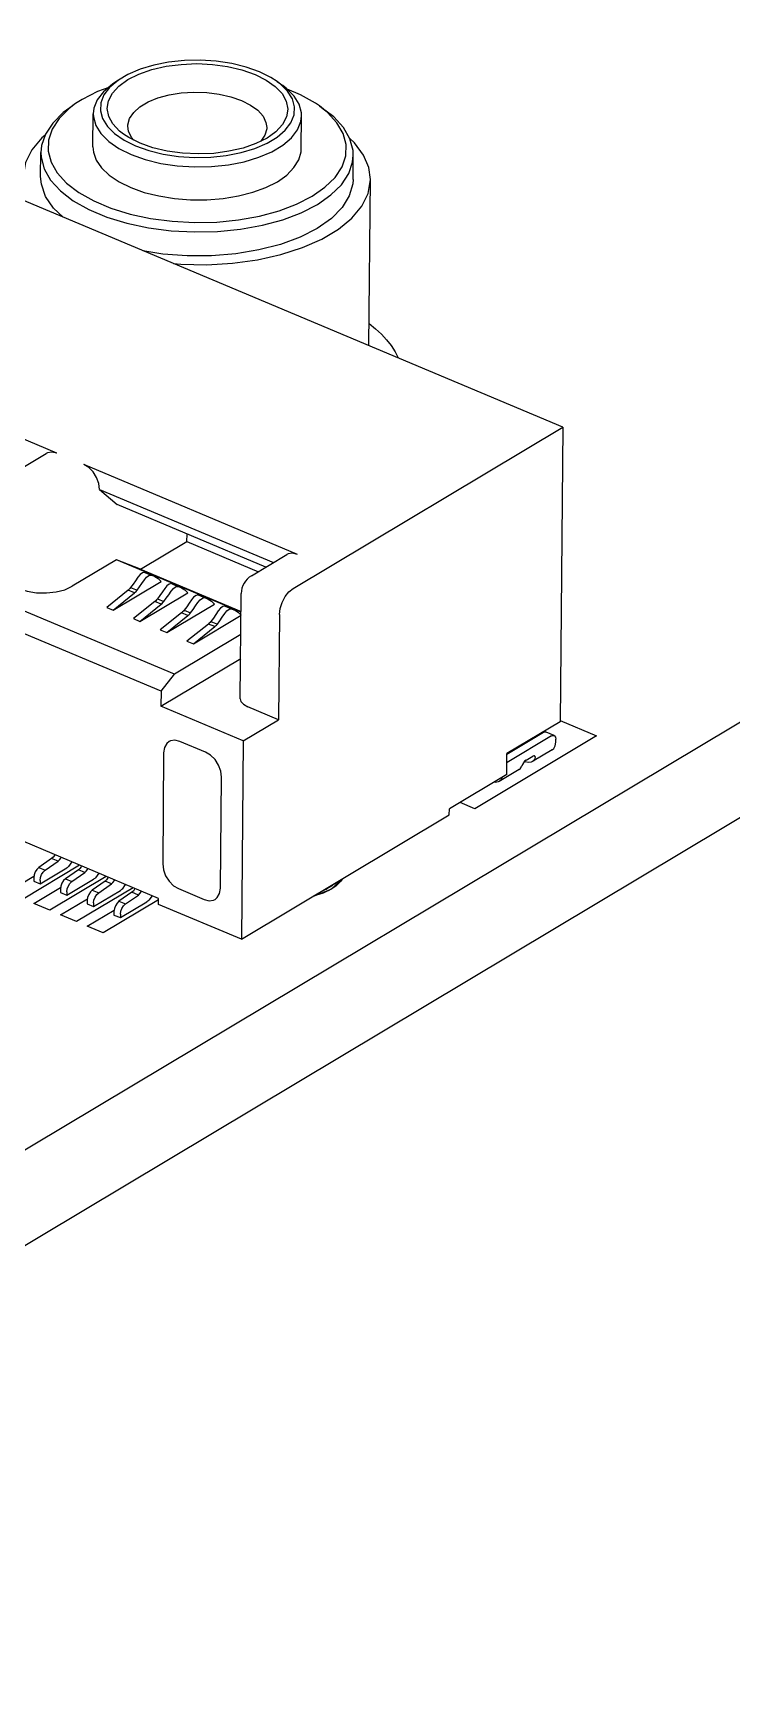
# Model space of a CAD drawing. Header units: millimetres. Extents: x 0 to 841, y 0 to 594.
# Drawn here: x 632.2 to 637.23, y 215.65 to 227.64 of the extents above; entities that cross this region are included whole.
import ezdxf

# ---------------------------------------------------------------- set-up
doc = ezdxf.new("R2010")
doc.units = ezdxf.units.MM
doc.header["$LTSCALE"] = 46.255
doc.layers.get('0').update_dxf_attribs({"linetype": 'CONTINUOUS'})
doc.layers.add('ASSEM_MEM', color=7, linetype='CONTINUOUS')
doc.styles.get("Standard").update_dxf_attribs({"font": 'txt', "width": 0.8})
doc.dimstyles.get("Standard").update_dxf_attribs({"dimtxt": 3, "dimasz": 2.1, "dimexe": 2, "dimexo": 1, "dimtad": 1, "dimzin": 0, "dimdsep": 46, "dimtxsty": 'STANDARD', "dimblk": '_FILLED', "dimblk1": '_FILLED', "dimblk2": '_FILLED', "dimcen": 0.09, "dimazin": 0, "dimtol": 1, "dimtp": 0.01, "dimtm": 0.01, "dimtfac": 1, "dimtofl": 0, "dimtmove": 0, "dimatfit": 3, "dimldrblk": '_FILLED', "dimfxl": 1, "dimtolj": 1, "dimtzin": 0, "dimarcsym": 0})

# ---------------------------------------------------------------- blocks, each defined once
blk = doc.blocks.new('_FILLED')
at = {"color": 0, "linetype": 'BYBLOCK'}
blk.add_solid([(0, 0), (-1, 0.1667), (-1, -0.1667)], dxfattribs=at)

msp = doc.modelspace()

# ---------------------------------------------------------------- linework, layer by layer
at = {"layer": 'ASSEM_MEM', "color": 7, "linetype": 'CONTINUOUS'}
for p, q in [((636.015, 224.799), (627.575, 228.346)), ((632.814, 227.299), (632.773, 227.271)), ((633.957, 227.289), (633.998, 227.259)), ((632.371, 224.611), (626.108, 227.243)), ((632.506, 227.129), (632.46, 227.094)), ((632.506, 227.129), (632.465, 227.1)), ((632.552, 227.159), (632.506, 227.129)), ((632.631, 226.817), (632.633, 227.055)), ((634.131, 226.803), (634.133, 227.042)), ((634.262, 227.113), (634.302, 227.083)), ((634.321, 227.064), (634.262, 227.113)), ((633.913, 226.899), (633.885, 226.881)), ((632.254, 226.604), (632.256, 226.778)), ((634.504, 226.583), (634.506, 226.757)), ((634.618, 225.386), (634.629, 226.582)), ((589.949, 194.359), (643.461, 226.366)), ((633.217, 223.019), (625.964, 226.067)), ((633.121, 222.897), (625.868, 225.945)), ((589.943, 193.666), (643.455, 225.674)), ((634.072, 223.636), (636.015, 224.799)), ((636.015, 224.799), (635.995, 222.677)), ((632.102, 224.495), (632.293, 224.61)), ((634.105, 223.882), (632.564, 224.53)), ((633.103, 221.405), (625.858, 224.45)), ((632.678, 224.351), (633.932, 223.824)), ((632.678, 224.351), (632.804, 224.241)), ((633.876, 223.791), (632.804, 224.241)), ((632.974, 223.775), (633.308, 223.975)), ((633.308, 223.975), (633.309, 224.029)), ((633.308, 223.975), (633.823, 223.758)), ((632.8, 223.843), (632.482, 223.653)), ((632.974, 223.775), (632.8, 223.843)), ((633.698, 223.466), (632.8, 223.843)), ((633.772, 223.728), (634.027, 223.881)), ((632.776, 223.481), (633.121, 223.687)), ((632.974, 223.775), (633.698, 223.47)), ((633.02, 223.747), (633.004, 223.752)), ((633.004, 223.752), (633.05, 223.733)), ((633.02, 223.747), (633.066, 223.727)), ((633.05, 223.733), (633.066, 223.727)), ((632.884, 223.624), (632.73, 223.501)), ((632.776, 223.481), (632.93, 223.605)), ((632.93, 223.605), (632.884, 223.624)), ((632.902, 223.643), (632.949, 223.624)), ((632.969, 223.4), (633.313, 223.606)), ((633.213, 223.666), (633.196, 223.672)), ((633.196, 223.672), (633.243, 223.652)), ((633.213, 223.666), (633.259, 223.646)), ((633.243, 223.652), (633.259, 223.646)), ((633.406, 223.585), (633.389, 223.591)), ((633.389, 223.591), (633.435, 223.571)), ((633.406, 223.585), (633.452, 223.565)), ((633.435, 223.571), (633.452, 223.565)), ((633.692, 222.843), (633.699, 223.601)), ((632.73, 223.501), (632.776, 223.481)), ((633.076, 223.543), (632.923, 223.42)), ((632.969, 223.4), (633.122, 223.524)), ((633.122, 223.524), (633.076, 223.543)), ((633.095, 223.562), (633.141, 223.543)), ((633.269, 223.462), (633.116, 223.339)), ((633.162, 223.32), (633.506, 223.525)), ((633.315, 223.443), (633.269, 223.462)), ((633.288, 223.481), (633.334, 223.462)), ((633.598, 223.504), (633.582, 223.51)), ((633.582, 223.51), (633.628, 223.49)), ((633.598, 223.504), (633.645, 223.484)), ((633.628, 223.49), (633.645, 223.484)), ((633.975, 223.449), (633.968, 222.692)), ((632.923, 223.42), (632.969, 223.4)), ((633.116, 223.339), (633.162, 223.32)), ((633.162, 223.32), (633.315, 223.443)), ((633.462, 223.381), (633.308, 223.258)), ((633.355, 223.239), (633.699, 223.444)), ((633.355, 223.239), (633.508, 223.362)), ((633.508, 223.362), (633.462, 223.381)), ((633.48, 223.4), (633.527, 223.381)), ((633.697, 223.306), (633.217, 223.019)), ((633.308, 223.258), (633.355, 223.239)), ((633.12, 222.789), (633.695, 223.133)), ((633.121, 222.897), (633.217, 223.019)), ((633.121, 222.897), (633.12, 222.789)), ((633.713, 222.539), (633.12, 222.789)), ((633.968, 222.692), (633.747, 222.785)), ((633.713, 222.539), (633.968, 222.692)), ((635.995, 222.677), (635.613, 222.448)), ((633.442, 222.458), (633.257, 222.535)), ((633.713, 222.539), (633.7, 221.11)), ((635.876, 222.599), (635.613, 222.442)), ((635.934, 222.575), (635.615, 222.384)), ((635.816, 222.57), (635.822, 222.567)), ((635.953, 222.578), (635.895, 222.602)), ((635.965, 222.529), (635.965, 222.551)), ((633.14, 222.454), (633.133, 221.653)), ((635.612, 222.297), (635.613, 222.448)), ((635.613, 222.382), (635.615, 222.384)), ((635.673, 222.484), (635.679, 222.481)), ((635.75, 222.4), (635.74, 222.392)), ((635.74, 222.391), (635.744, 222.389)), ((635.766, 222.383), (635.744, 222.389)), ((635.75, 222.4), (635.798, 222.429)), ((635.939, 222.475), (635.796, 222.39)), ((633.549, 221.478), (633.556, 222.279)), ((635.612, 222.297), (635.198, 222.049)), ((635.7, 222.333), (635.557, 222.247)), ((635.197, 222.006), (635.198, 222.049)), ((633.7, 221.11), (635.197, 222.006)), ((632.333, 221.692), (632.24, 221.627)), ((632.287, 221.608), (632.38, 221.672)), ((632.38, 221.672), (632.333, 221.692)), ((632.479, 221.667), (632.455, 221.634)), ((632.204, 221.553), (632.204, 221.528)), ((632.24, 221.627), (632.287, 221.608)), ((632.25, 221.509), (632.442, 221.624)), ((632.25, 221.534), (632.25, 221.509)), ((632.526, 221.611), (632.433, 221.546)), ((632.433, 221.546), (632.479, 221.527)), ((632.443, 221.428), (632.635, 221.543)), ((632.479, 221.527), (632.572, 221.591)), ((632.572, 221.591), (632.526, 221.611)), ((632.672, 221.586), (632.648, 221.553)), ((634.347, 221.472), (634.425, 221.544)), ((632.204, 221.528), (632.25, 221.509)), ((632.396, 221.472), (632.396, 221.447)), ((632.396, 221.447), (632.443, 221.428)), ((632.443, 221.453), (632.443, 221.428)), ((632.719, 221.53), (632.626, 221.465)), ((632.626, 221.465), (632.672, 221.446)), ((632.635, 221.347), (632.828, 221.462)), ((632.672, 221.446), (632.765, 221.51)), ((632.765, 221.51), (632.719, 221.53)), ((632.912, 221.449), (632.818, 221.384)), ((632.864, 221.505), (632.841, 221.472)), ((632.865, 221.365), (632.958, 221.429)), ((632.958, 221.429), (632.912, 221.449)), ((633.057, 221.424), (633.034, 221.391)), ((633.247, 221.475), (633.432, 221.397)), ((634.219, 221.42), (634.347, 221.472)), ((634.358, 221.479), (634.347, 221.472)), ((634.368, 221.486), (634.358, 221.479)), ((634.379, 221.494), (634.368, 221.486)), ((634.38, 221.517), (634.38, 221.502)), ((632.589, 221.391), (632.589, 221.366)), ((632.589, 221.366), (632.635, 221.347)), ((632.635, 221.372), (632.635, 221.347)), ((632.782, 221.31), (632.782, 221.285)), ((632.818, 221.384), (632.865, 221.365)), ((632.828, 221.266), (633.02, 221.381)), ((632.828, 221.291), (632.828, 221.266)), ((633.103, 221.361), (633.103, 221.405)), ((633.7, 221.11), (633.103, 221.361)), ((632.782, 221.285), (632.828, 221.266))]:
    msp.add_line(p, q, dxfattribs=at)
at = {"layer": 'ASSEM_MEM', "color": 7, "linetype": 'CONTINUOUS', "true_color": 0x3366ff}
for p, q in [((635.995, 222.685), (636.257, 222.575)), ((636.257, 222.575), (635.381, 222.051)), ((635.381, 222.051), (635.275, 222.095)), ((632.011, 221.448), (632.205, 221.564)), ((632.535, 221.644), (632.127, 221.4)), ((632.727, 221.563), (632.32, 221.319)), ((632.204, 221.367), (632.398, 221.483)), ((632.92, 221.482), (632.512, 221.238)), ((632.32, 221.319), (632.204, 221.367)), ((632.397, 221.286), (632.591, 221.402)), ((632.589, 221.205), (632.783, 221.321)), ((633.103, 221.395), (632.705, 221.157)), ((632.512, 221.238), (632.397, 221.286)), ((632.705, 221.157), (632.589, 221.205))]:
    msp.add_line(p, q, dxfattribs=at)
at = {"layer": 'ASSEM_MEM', "color": 7, "linetype": 'CONTINUOUS'}
for points in [[(632.851, 226.909), (632.823, 226.931), (632.775, 226.983), (632.744, 227.037), (632.734, 227.094), (632.743, 227.15), (632.771, 227.205), (632.818, 227.256), (632.883, 227.302), (632.962, 227.342), (633.055, 227.374), (633.157, 227.398), (633.266, 227.412), (633.379, 227.417), (633.492, 227.412), (633.601, 227.397), (633.704, 227.372), (633.798, 227.339)], [(633.83, 227.359), (633.735, 227.392), (633.63, 227.418), (633.519, 227.434), (633.404, 227.442), (633.289, 227.439), (633.176, 227.428), (633.069, 227.407), (632.97, 227.377), (632.883, 227.34), (632.814, 227.299)], [(632.814, 227.299), (632.751, 227.246), (632.71, 227.192), (632.688, 227.136), (632.685, 227.078), (632.7, 227.021), (632.735, 226.965), (632.787, 226.913), (632.855, 226.866), (632.938, 226.825)], [(633.798, 227.339), (633.878, 227.299), (633.944, 227.253), (633.993, 227.201), (634.023, 227.146), (634.034, 227.09), (634.025, 227.033), (633.996, 226.979), (633.949, 226.927), (633.913, 226.899)], [(633.957, 227.289), (633.912, 227.318), (633.83, 227.359)], [(634.033, 227.218), (633.981, 227.27), (633.957, 227.289)], [(632.744, 227.246), (632.664, 227.216), (632.552, 227.159)], [(632.773, 227.271), (632.706, 227.214), (632.662, 227.156), (632.638, 227.096), (632.633, 227.055)], [(632.882, 226.967), (632.883, 226.976), (632.895, 227.022), (632.925, 227.066), (632.969, 227.106), (633.028, 227.141), (633.099, 227.17), (633.179, 227.192), (633.267, 227.206), (633.358, 227.212), (633.45, 227.209), (633.54, 227.198), (633.625, 227.179), (633.701, 227.152)], [(633.797, 226.806), (633.885, 226.844), (633.958, 226.888), (634.016, 226.937), (634.057, 226.991), (634.079, 227.048), (634.083, 227.106), (634.067, 227.163), (634.033, 227.218)], [(634.079, 227.184), (634.023, 227.24), (633.998, 227.259)], [(634.262, 227.113), (634.233, 227.132), (634.126, 227.193), (634.029, 227.233)], [(634.133, 227.042), (634.132, 227.063), (634.115, 227.125), (634.079, 227.184)], [(632.465, 227.1), (632.416, 227.064), (632.341, 226.989), (632.288, 226.909)], [(632.46, 227.094), (632.387, 227.022), (632.337, 226.946)], [(632.633, 227.055), (632.634, 227.034), (632.651, 226.972), (632.688, 226.913), (632.744, 226.857), (632.817, 226.807), (632.905, 226.763)], [(632.905, 226.763), (633.007, 226.727), (633.119, 226.699), (633.238, 226.682), (633.361, 226.674), (633.485, 226.676), (633.606, 226.689), (633.721, 226.711), (633.826, 226.743), (633.92, 226.783), (633.999, 226.83), (634.061, 226.883), (634.105, 226.941), (634.129, 227.001), (634.133, 227.042)], [(633.701, 227.152), (633.766, 227.119), (633.819, 227.081), (633.856, 227.039), (633.877, 226.994), (633.882, 226.957)], [(634.482, 226.875), (634.435, 226.956), (634.365, 227.033), (634.302, 227.083)], [(634.433, 226.913), (634.388, 226.991), (634.321, 227.064)], [(632.337, 226.946), (632.311, 226.867), (632.308, 226.787), (632.329, 226.707), (632.374, 226.63), (632.441, 226.556), (632.529, 226.489), (632.636, 226.428), (632.76, 226.376), (632.898, 226.334), (633.046, 226.302), (633.202, 226.282), (633.362, 226.273), (633.523, 226.276), (633.68, 226.292), (633.83, 226.319), (633.971, 226.357), (634.098, 226.405), (634.21, 226.462)], [(632.926, 226.866), (632.909, 226.885), (632.887, 226.93), (632.882, 226.967)], [(633.882, 226.957), (633.882, 226.947), (633.869, 226.902), (633.841, 226.859)], [(632.286, 226.902), (632.263, 226.883), (632.191, 226.797), (632.146, 226.706), (632.129, 226.605)], [(632.288, 226.909), (632.26, 226.827), (632.256, 226.778)], [(632.631, 226.817), (632.634, 226.78), (632.655, 226.722), (632.693, 226.666), (632.748, 226.614), (632.819, 226.566), (632.903, 226.525)], [(632.97, 226.844), (632.889, 226.884), (632.851, 226.909)], [(632.903, 226.525), (633, 226.49), (633.105, 226.464), (633.218, 226.445), (633.334, 226.436), (633.452, 226.436), (633.568, 226.446), (633.679, 226.464), (633.783, 226.491), (633.877, 226.526), (633.959, 226.567), (634.027, 226.615), (634.078, 226.668), (634.113, 226.724), (634.13, 226.782), (634.131, 226.803)], [(632.938, 226.825), (633.033, 226.791), (633.137, 226.766), (633.248, 226.749), (633.363, 226.742), (633.479, 226.744), (633.591, 226.756), (633.699, 226.777), (633.797, 226.806)], [(633.885, 226.881), (633.805, 226.841), (633.713, 226.809), (633.61, 226.786), (633.501, 226.771), (633.388, 226.767), (633.276, 226.772), (633.166, 226.787), (633.063, 226.811), (632.97, 226.844)], [(634.21, 226.462), (634.302, 226.527), (634.375, 226.598), (634.425, 226.674), (634.451, 226.753), (634.454, 226.834), (634.433, 226.913)], [(634.629, 226.582), (634.618, 226.668), (634.58, 226.759), (634.515, 226.847), (634.479, 226.88)], [(634.506, 226.757), (634.504, 226.791), (634.482, 226.875)], [(632.256, 226.778), (632.258, 226.743), (632.28, 226.659), (632.326, 226.578), (632.397, 226.501), (632.489, 226.43), (632.601, 226.367), (632.731, 226.312), (632.875, 226.268), (633.03, 226.235), (633.194, 226.214), (633.361, 226.205), (633.529, 226.208), (633.693, 226.224), (633.851, 226.253), (633.998, 226.292), (634.131, 226.343), (634.248, 226.403)], [(634.248, 226.403), (634.345, 226.471), (634.42, 226.545), (634.473, 226.625), (634.501, 226.707), (634.506, 226.757)], [(632.417, 226.311), (632.347, 226.377), (632.29, 226.461), (632.259, 226.548), (632.254, 226.604)], [(633.211, 225.977), (633.264, 225.972), (633.451, 225.969), (633.636, 225.98), (633.815, 226.005), (633.985, 226.043), (634.141, 226.093), (634.28, 226.154), (634.399, 226.226), (634.496, 226.305), (634.567, 226.391), (634.612, 226.481), (634.629, 226.582)], [(634.504, 226.583), (634.502, 226.551), (634.477, 226.464), (634.425, 226.38), (634.348, 226.301), (634.246, 226.229)], [(634.246, 226.229), (634.123, 226.167), (633.982, 226.115), (633.826, 226.075), (633.659, 226.047), (633.485, 226.033), (633.309, 226.033), (633.134, 226.046), (632.991, 226.069)], [(634.62, 225.546), (634.666, 225.508), (634.708, 225.469), (634.746, 225.428), (634.778, 225.386), (634.807, 225.341), (634.829, 225.297)], [(632.371, 224.611), (632.335, 224.619), (632.303, 224.615), (632.293, 224.61)], [(632.678, 224.351), (632.673, 224.394), (632.657, 224.437), (632.632, 224.476), (632.6, 224.508), (632.564, 224.53)], [(634.105, 223.882), (634.069, 223.891), (634.037, 223.886), (634.027, 223.881)], [(632.955, 223.718), (632.938, 223.692), (632.92, 223.667), (632.902, 223.643)], [(632.949, 223.624), (632.967, 223.648), (632.984, 223.673), (633.001, 223.699)], [(633.004, 223.752), (632.987, 223.749), (632.971, 223.737), (632.955, 223.718)], [(633.001, 223.699), (633.017, 223.718), (633.034, 223.73), (633.05, 223.733)], [(633.066, 223.727), (633.076, 223.723), (633.1, 223.708), (633.121, 223.687)], [(632.095, 223.637), (632.156, 223.617), (632.224, 223.606), (632.296, 223.605), (632.366, 223.612), (632.429, 223.628), (632.482, 223.653)], [(632.902, 223.643), (632.896, 223.636), (632.89, 223.63), (632.884, 223.624)], [(632.93, 223.605), (632.936, 223.61), (632.943, 223.616), (632.949, 223.624)], [(633.148, 223.637), (633.131, 223.612), (633.113, 223.586), (633.095, 223.562)], [(633.141, 223.543), (633.159, 223.567), (633.177, 223.592), (633.194, 223.618)], [(633.196, 223.672), (633.18, 223.668), (633.163, 223.656), (633.148, 223.637)], [(633.194, 223.618), (633.21, 223.637), (633.226, 223.649), (633.243, 223.652)], [(633.259, 223.646), (633.269, 223.642), (633.292, 223.627), (633.313, 223.606)], [(633.389, 223.591), (633.373, 223.587), (633.356, 223.575), (633.341, 223.556)], [(633.387, 223.537), (633.402, 223.556), (633.419, 223.568), (633.435, 223.571)], [(633.975, 223.449), (633.98, 223.492), (633.994, 223.537), (634.016, 223.578), (634.042, 223.612), (634.072, 223.636)], [(633.095, 223.562), (633.089, 223.555), (633.083, 223.549), (633.076, 223.543)], [(633.122, 223.524), (633.129, 223.529), (633.135, 223.535), (633.141, 223.543)], [(633.288, 223.481), (633.282, 223.474), (633.275, 223.468), (633.269, 223.462)], [(633.341, 223.556), (633.323, 223.531), (633.306, 223.505), (633.288, 223.481)], [(633.315, 223.443), (633.322, 223.448), (633.328, 223.454), (633.334, 223.462)], [(633.334, 223.462), (633.352, 223.486), (633.37, 223.511), (633.387, 223.537)], [(633.452, 223.565), (633.461, 223.561), (633.485, 223.546), (633.506, 223.525)], [(633.533, 223.475), (633.516, 223.45), (633.498, 223.424), (633.48, 223.4)], [(633.527, 223.381), (633.545, 223.405), (633.562, 223.43), (633.58, 223.456)], [(633.582, 223.51), (633.566, 223.506), (633.549, 223.494), (633.533, 223.475)], [(633.58, 223.456), (633.595, 223.475), (633.612, 223.487), (633.628, 223.49)], [(633.645, 223.484), (633.654, 223.48), (633.678, 223.465), (633.698, 223.445)], [(633.48, 223.4), (633.474, 223.393), (633.468, 223.387), (633.462, 223.381)], [(633.508, 223.362), (633.514, 223.367), (633.521, 223.373), (633.527, 223.381)], [(633.692, 222.843), (633.697, 222.824), (633.716, 222.803), (633.747, 222.785)], [(633.179, 222.534), (633.163, 222.521), (633.146, 222.492), (633.14, 222.454)], [(633.257, 222.535), (633.221, 222.544), (633.189, 222.539), (633.179, 222.534)], [(635.895, 222.602), (635.888, 222.603), (635.876, 222.599)], [(635.934, 222.575), (635.946, 222.579), (635.953, 222.578)], [(635.939, 222.475), (635.95, 222.484), (635.961, 222.504), (635.965, 222.529)], [(635.953, 222.578), (635.956, 222.576), (635.963, 222.566), (635.965, 222.551)], [(633.556, 222.279), (633.551, 222.322), (633.535, 222.365), (633.51, 222.404), (633.478, 222.436), (633.442, 222.458)], [(635.74, 222.392), (635.732, 222.38), (635.725, 222.368), (635.72, 222.356)], [(635.796, 222.39), (635.787, 222.386), (635.766, 222.383)], [(635.816, 222.413), (635.804, 222.396), (635.796, 222.39)], [(635.812, 222.431), (635.807, 222.432), (635.798, 222.429)], [(635.816, 222.413), (635.818, 222.423), (635.814, 222.429), (635.812, 222.431)], [(635.579, 222.277), (635.579, 222.275), (635.568, 222.256), (635.557, 222.247)], [(635.7, 222.333), (635.708, 222.339), (635.72, 222.356)], [(635.557, 222.247), (635.55, 222.244), (635.529, 222.24), (635.521, 222.242)], [(632.355, 221.719), (632.353, 221.714), (632.344, 221.701), (632.333, 221.692)], [(632.38, 221.672), (632.39, 221.682), (632.399, 221.695), (632.401, 221.7)], [(633.133, 221.653), (633.138, 221.611), (633.154, 221.567), (633.179, 221.528), (633.211, 221.496), (633.247, 221.475)], [(632.24, 221.627), (632.226, 221.614), (632.215, 221.595), (632.207, 221.574), (632.204, 221.553)], [(632.25, 221.534), (632.253, 221.555), (632.261, 221.576), (632.273, 221.594), (632.287, 221.608)], [(632.433, 221.546), (632.419, 221.533), (632.407, 221.514), (632.399, 221.493), (632.396, 221.472)], [(632.455, 221.634), (632.451, 221.63), (632.447, 221.627), (632.442, 221.624)], [(632.548, 221.638), (632.546, 221.633), (632.537, 221.62), (632.526, 221.611)], [(632.572, 221.591), (632.583, 221.601), (632.592, 221.614), (632.594, 221.619)], [(632.648, 221.553), (632.644, 221.549), (632.639, 221.546), (632.635, 221.543)], [(632.741, 221.557), (632.738, 221.552), (632.729, 221.539), (632.719, 221.53)], [(632.765, 221.51), (632.775, 221.52), (632.785, 221.533), (632.787, 221.538)], [(634.425, 221.544), (634.42, 221.536), (634.413, 221.527), (634.406, 221.519), (634.398, 221.51), (634.389, 221.502), (634.379, 221.494)], [(632.443, 221.453), (632.446, 221.474), (632.454, 221.495), (632.465, 221.513), (632.479, 221.527)], [(632.626, 221.465), (632.612, 221.452), (632.6, 221.433), (632.592, 221.412), (632.589, 221.391)], [(632.635, 221.372), (632.638, 221.393), (632.646, 221.414), (632.658, 221.432), (632.672, 221.446)], [(632.841, 221.472), (632.836, 221.468), (632.832, 221.465), (632.828, 221.462)], [(632.933, 221.476), (632.931, 221.471), (632.922, 221.458), (632.912, 221.449)], [(632.958, 221.429), (632.968, 221.439), (632.977, 221.452), (632.979, 221.457)], [(633.51, 221.398), (633.526, 221.411), (633.543, 221.44), (633.549, 221.478)], [(634.347, 221.472), (634.329, 221.462), (634.309, 221.452), (634.288, 221.443), (634.266, 221.435), (634.242, 221.427), (634.218, 221.42)], [(632.818, 221.384), (632.804, 221.371), (632.793, 221.352), (632.785, 221.332), (632.782, 221.31)], [(632.828, 221.291), (632.831, 221.312), (632.839, 221.333), (632.851, 221.351), (632.865, 221.365)], [(633.034, 221.391), (633.029, 221.387), (633.025, 221.384), (633.02, 221.381)], [(633.432, 221.397), (633.468, 221.388), (633.5, 221.393), (633.51, 221.398)]]:
    msp.add_lwpolyline(points, dxfattribs=at)
at = {"layer": 'ASSEM_MEM', "color": 7, "linetype": 'CONTINUOUS', "true_color": 0x3366ff}
for points in [[(634.328, 221.48), (634.319, 221.475), (634.311, 221.47), (634.302, 221.466), (634.293, 221.462), (634.283, 221.457), (634.273, 221.453)], [(634.357, 221.5), (634.353, 221.496), (634.348, 221.493), (634.343, 221.49), (634.338, 221.486), (634.333, 221.483), (634.328, 221.48)], [(634.371, 221.511), (634.369, 221.51), (634.367, 221.508), (634.365, 221.506), (634.363, 221.504), (634.36, 221.502), (634.357, 221.5)]]:
    msp.add_lwpolyline(points, dxfattribs=at)
at = {"layer": 'ASSEM_MEM', "color": 7, "linetype": 'CONTINUOUS'}
msp.add_arc((633.849, 223.6), 0.15, 120.8853, 179.4686, dxfattribs=at)

# ---------------------------------------------------------------- leaders
at = {"color": 7, "linetype": 'CONTINUOUS'}
msp.add_leader([(617.389, 226.374), (668.794, 233.294)], dimstyle='STANDARD', override={"dimtad": 0, "dimldrblk": 'DOT'}, dxfattribs=at)

doc.saveas('drawing.dxf')
